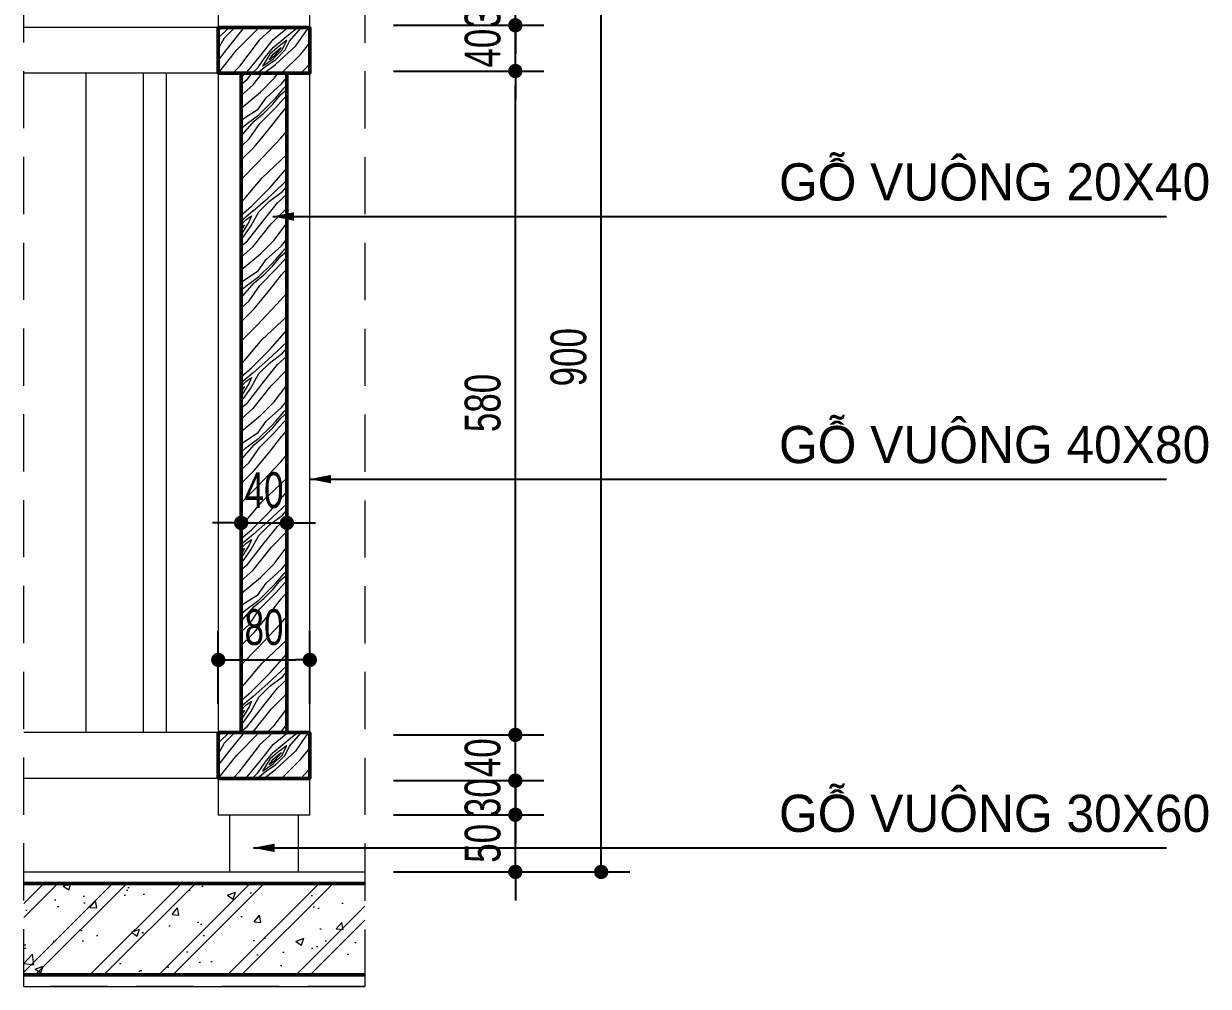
# Model space of a CAD drawing. Header units: inches. Extents: x 88947 to 296847, y 35049 to 161062.
# Drawn here: x 230457 to 232528, y 91542 to 93225 of the extents above; entities that cross this region are included whole.
import ezdxf

# ---------------------------------------------------------------- set-up
doc = ezdxf.new("R2010")
doc.units = ezdxf.units.IN
doc.header["$MEASUREMENT"] = 0
doc.header["$PDMODE"] = 1
doc.linetypes.add('DASHED', pattern=[0.75, 0.5, -0.25])
for name, color, linetype, lineweight in [('A-Dims', 145, 'Continuous', 25), ('DIM', 7, 'Continuous', 25), ('HACTH', 8, 'Continuous', 5), ('KHUNG 2', 144, 'Continuous', 18), ('netthay', 254, 'Continuous', 25), ('THAY', 3, 'Continuous', 18), ('TUONG', 4, 'Continuous', 50)]:
    doc.layers.add(name, color=color, linetype=linetype, lineweight=lineweight)
doc.layers.add('text', color=2, linetype='Continuous')
doc.styles.add('FRANKO', font='VFRANKO.TTF')
doc.styles.add('VNI-HELVE-CONDENSE', font='VNARIAL.TTF', dxfattribs={"width": 0.7})
doc.dimstyles.new('Copy of TL 50-25', dxfattribs={"dimscale": 50, "dimtxt": 1.25, "dimasz": 0.5, "dimexe": 1, "dimexo": 1, "dimgap": 0.5, "dimtad": 1, "dimdec": 0, "dimlfac": 0.5, "dimzin": 3, "dimdsep": 46, "dimtxsty": 'VNI-HELVE-CONDENSE', "dimblk": 'DOT', "dimcen": 2, "dimclrt": 7, "dimazin": 2, "dimtfac": 0.75, "dimtdec": 0, "dimtix": 1, "dimtmove": 2, "dimatfit": 2, "dimfxl": 1.5, "dimtolj": 1, "dimtzin": 0, "dimarcsym": 0})
doc.dimstyles.new('TAS-50', dxfattribs={"dimscale": 25, "dimtxt": 2.5, "dimasz": 0.7, "dimexe": 1.5, "dimexo": 1.5, "dimgap": 0.8, "dimtad": 1, "dimdec": 0, "dimzin": 3, "dimdsep": 46, "dimtxsty": 'VNI-HELVE-CONDENSE', "dimblk": 'TICK', "dimcen": 2.5, "dimclrt": 71, "dimazin": 2, "dimtfac": 0.75, "dimtdec": 0, "dimtix": 1, "dimtmove": 2, "dimatfit": 2, "dimldrblk": 'TICK123', "dimfxl": 1.5, "dimtolj": 1, "dimtzin": 0, "dimarcsym": 0})

# ---------------------------------------------------------------- blocks, each defined once
blk = doc.blocks.new('_Dot')
at = {"layer": 'netthay', "color": 0, "lineweight": -2}
blk.add_line((-0.5, 0), (-1, 0), dxfattribs=at)
at = {"layer": 'netthay', "color": 0, "const_width": 0.5}
blk.add_lwpolyline([(-0.25, 0, 1), (0.25, 0, 1)], format="xyb", close=True, dxfattribs=at)
blk = doc.blocks.new('*D4155')
at = {"layer": 'Defpoints', "color": 0}
for p in [(231053.7, 91841.8), (231316.6, 91841.8), (231053.7, 91741.8)]:
    blk.add_point(p, dxfattribs=at)
at = {"layer": 'DIM', "color": 0, "lineweight": -2}
for p, q in [((231316.6, 91866.8), (231316.6, 91891.8)), ((231103.7, 91841.8), (231366.6, 91841.8)), ((231316.6, 91741.8), (231316.6, 91841.8)), ((231103.7, 91741.8), (231366.6, 91741.8)), ((231316.6, 91716.8), (231316.6, 91691.8))]:
    blk.add_line(p, q, dxfattribs=at)
at = {"layer": 'DIM', "color": 0, "lineweight": -2, "xscale": 25, "yscale": 25, "zscale": 25}
for p, rotation in [((231316.6, 91841.8), 270), ((231316.6, 91741.8), 90)]:
    blk.add_blockref('_Dot', p, dxfattribs=dict(at, rotation=rotation))
at = {"layer": 'DIM', "color": 7, "insert": (231259.7, 91791.8), "char_height": 62.5, "attachment_point": 5, "rotation": 90, "style": 'VNI-HELVE-CONDENSE'}
blk.add_mtext('\\A1;50', dxfattribs=at)
blk = doc.blocks.new('*D4156')
at = {"layer": 'Defpoints', "color": 0}
for p in [(231053.7, 91901.4), (231316.6, 91901.4), (231053.7, 91841.8)]:
    blk.add_point(p, dxfattribs=at)
at = {"layer": 'DIM', "color": 0, "lineweight": -2}
for p, q in [((231316.6, 91926.4), (231316.6, 91951.4)), ((231103.7, 91901.4), (231366.6, 91901.4)), ((231316.6, 91841.8), (231316.6, 91901.4)), ((231103.7, 91841.8), (231366.6, 91841.8)), ((231316.6, 91816.8), (231316.6, 91791.8))]:
    blk.add_line(p, q, dxfattribs=at)
at = {"layer": 'DIM', "color": 0, "lineweight": -2, "xscale": 25, "yscale": 25, "zscale": 25}
for p, rotation in [((231316.6, 91901.4), 270), ((231316.6, 91841.8), 90)]:
    blk.add_blockref('_Dot', p, dxfattribs=dict(at, rotation=rotation))
at = {"layer": 'DIM', "color": 7, "insert": (231259.6, 91871.6), "char_height": 62.5, "attachment_point": 5, "rotation": 90, "style": 'VNI-HELVE-CONDENSE'}
blk.add_mtext('\\A1;30', dxfattribs=at)
blk = doc.blocks.new('*D4157')
at = {"layer": 'Defpoints', "color": 0}
for p in [(231053.7, 91981.4), (231316.6, 91981.4), (231053.7, 91901.4)]:
    blk.add_point(p, dxfattribs=at)
at = {"layer": 'DIM', "color": 0, "lineweight": -2}
for p, q in [((231316.6, 92006.4), (231316.6, 92031.4)), ((231103.7, 91981.4), (231366.6, 91981.4)), ((231316.6, 91901.4), (231316.6, 91981.4)), ((231103.7, 91901.4), (231366.6, 91901.4)), ((231316.6, 91876.4), (231316.6, 91851.4))]:
    blk.add_line(p, q, dxfattribs=at)
at = {"layer": 'DIM', "color": 0, "lineweight": -2, "xscale": 25, "yscale": 25, "zscale": 25}
for p, rotation in [((231316.6, 91981.4), 270), ((231316.6, 91901.4), 90)]:
    blk.add_blockref('_Dot', p, dxfattribs=dict(at, rotation=rotation))
at = {"layer": 'DIM', "color": 7, "insert": (231259.7, 91941.4), "char_height": 62.5, "attachment_point": 5, "rotation": 90, "style": 'VNI-HELVE-CONDENSE'}
blk.add_mtext('\\A1;40', dxfattribs=at)
blk = doc.blocks.new('*D4158')
at = {"layer": 'Defpoints', "color": 0}
for p in [(231053.7, 93141.9), (231316.6, 93141.9), (231053.7, 91981.4)]:
    blk.add_point(p, dxfattribs=at)
at = {"layer": 'DIM', "color": 0, "lineweight": -2}
for p, q in [((231103.7, 93141.9), (231366.6, 93141.9)), ((231316.6, 92006.4), (231316.6, 93116.9)), ((231103.7, 91981.4), (231366.6, 91981.4))]:
    blk.add_line(p, q, dxfattribs=at)
at = {"layer": 'DIM', "color": 0, "lineweight": -2, "xscale": 25, "yscale": 25, "zscale": 25}
for p, rotation in [((231316.6, 93141.9), 90), ((231316.6, 91981.4), 270)]:
    blk.add_blockref('_Dot', p, dxfattribs=dict(at, rotation=rotation))
at = {"layer": 'DIM', "color": 7, "insert": (231259.7, 92561.6), "char_height": 62.5, "attachment_point": 5, "rotation": 90, "style": 'VNI-HELVE-CONDENSE'}
blk.add_mtext('\\A1;580', dxfattribs=at)
blk = doc.blocks.new('*D4159')
at = {"layer": 'Defpoints', "color": 0}
for p in [(231053.7, 93221.9), (231316.6, 93221.9), (231053.7, 93141.9)]:
    blk.add_point(p, dxfattribs=at)
at = {"layer": 'DIM', "color": 0, "lineweight": -2}
for p, q in [((231316.6, 93246.9), (231316.6, 93271.9)), ((231103.7, 93221.9), (231366.6, 93221.9)), ((231316.6, 93141.9), (231316.6, 93221.9)), ((231103.7, 93141.9), (231366.6, 93141.9)), ((231316.6, 93116.9), (231316.6, 93091.9))]:
    blk.add_line(p, q, dxfattribs=at)
at = {"layer": 'DIM', "color": 0, "lineweight": -2, "xscale": 25, "yscale": 25, "zscale": 25}
for p, rotation in [((231316.6, 93221.9), 270), ((231316.6, 93141.9), 90)]:
    blk.add_blockref('_Dot', p, dxfattribs=dict(at, rotation=rotation))
at = {"layer": 'DIM', "color": 7, "insert": (231259.7, 93181.9), "char_height": 62.5, "attachment_point": 5, "rotation": 90, "style": 'VNI-HELVE-CONDENSE'}
blk.add_mtext('\\A1;40', dxfattribs=at)
blk = doc.blocks.new('*D4160')
at = {"layer": 'Defpoints', "color": 0}
for p in [(231053.7, 93281.4), (231316.6, 93281.4), (231053.7, 93221.9)]:
    blk.add_point(p, dxfattribs=at)
at = {"layer": 'DIM', "color": 0, "lineweight": -2}
for p, q in [((231316.6, 93306.4), (231316.6, 93331.4)), ((231103.7, 93281.4), (231366.6, 93281.4)), ((231316.6, 93221.9), (231316.6, 93281.4)), ((231103.7, 93221.9), (231366.6, 93221.9)), ((231316.6, 93196.9), (231316.6, 93171.9))]:
    blk.add_line(p, q, dxfattribs=at)
at = {"layer": 'DIM', "color": 0, "lineweight": -2, "xscale": 25, "yscale": 25, "zscale": 25}
for p, rotation in [((231316.6, 93281.4), 270), ((231316.6, 93221.9), 90)]:
    blk.add_blockref('_Dot', p, dxfattribs=dict(at, rotation=rotation))
at = {"layer": 'DIM', "color": 7, "insert": (231259.6, 93251.7), "char_height": 62.5, "attachment_point": 5, "rotation": 90, "style": 'VNI-HELVE-CONDENSE'}
blk.add_mtext('\\A1;30', dxfattribs=at)
blk = doc.blocks.new('*D4163')
at = {"layer": 'Defpoints', "color": 0}
for p in [(231203.7, 93541.4), (231466.6, 93541.4), (231203.7, 91741.8)]:
    blk.add_point(p, dxfattribs=at)
at = {"layer": 'DIM', "color": 0, "lineweight": -2}
for p, q in [((231253.7, 93541.4), (231516.6, 93541.4)), ((231466.6, 91766.8), (231466.6, 93516.4)), ((231253.7, 91741.8), (231516.6, 91741.8))]:
    blk.add_line(p, q, dxfattribs=at)
at = {"layer": 'DIM', "color": 0, "lineweight": -2, "xscale": 25, "yscale": 25, "zscale": 25}
for p, rotation in [((231466.6, 93541.4), 90), ((231466.6, 91741.8), 270)]:
    blk.add_blockref('_Dot', p, dxfattribs=dict(at, rotation=rotation))
at = {"layer": 'DIM', "color": 7, "insert": (231409.7, 92641.6), "char_height": 62.5, "attachment_point": 5, "rotation": 90, "style": 'VNI-HELVE-CONDENSE'}
blk.add_mtext('\\A1;900', dxfattribs=at)
blk = doc.blocks.new('TICK')
at = {"layer": 'A-Dims', "color": 1}
for p, q in [((0, 1.5), (0, -1.5)), ((-2, 0), (2, 0))]:
    blk.add_line(p, q, dxfattribs=at)
at = {"layer": 'A-Dims', "color": 1, "const_width": 0.788}
blk.add_lwpolyline([(-0.33, -0.35), (0.38, 0.38)], dxfattribs=at)
at = {"layer": 'A-Dims', "color": 1, "const_width": 0.394}
for points in [[(0.24, 0.52, -0.414214), (0.52, 0.52, -1)], [(0.52, 0.52, -0.414214), (0.52, 0.24, -1)], [(-0.47, -0.21, 0.414214), (-0.47, -0.49, 1)], [(-0.47, -0.49, 0.414214), (-0.19, -0.49, 1)]]:
    blk.add_lwpolyline(points, format="xyb", dxfattribs=at)
blk = doc.blocks.new('TICK123')
at = {"layer": 'A-Dims', "color": 1}
blk.add_lwpolyline([(0.05, 0, 0, 0.84, 0), (-2.11, 0, 8.4, 8.4, 0)], format="xyseb", dxfattribs=at)
blk = doc.blocks.new('*D4168')
at = {"layer": 'Defpoints', "color": 0}
for p in [(230957.4, 92112.5), (230797.4, 91985.4), (230957.4, 91985.4)]:
    blk.add_point(p, dxfattribs=at)
at = {"layer": 'DIM', "color": 0, "lineweight": -2}
for p, q in [((230797.4, 92035.4), (230797.4, 92162.5)), ((230957.4, 92035.4), (230957.4, 92162.5)), ((230822.4, 92112.5), (230932.4, 92112.5))]:
    blk.add_line(p, q, dxfattribs=at)
at = {"layer": 'DIM', "color": 0, "lineweight": -2, "xscale": 25, "yscale": 25, "zscale": 25, "rotation": 180}
blk.add_blockref('_Dot', (230797.4, 92112.5), dxfattribs=at)
at = {"layer": 'DIM', "color": 0, "lineweight": -2, "xscale": 25, "yscale": 25, "zscale": 25}
blk.add_blockref('_Dot', (230957.4, 92112.5), dxfattribs=at)
at = {"layer": 'DIM', "color": 7, "insert": (230877.4, 92169.4), "char_height": 62.5, "attachment_point": 5, "style": 'VNI-HELVE-CONDENSE'}
blk.add_mtext('\\A1;80', dxfattribs=at)
blk = doc.blocks.new('*D4169')
at = {"layer": 'Defpoints', "color": 0}
for p in [(230917.4, 92352), (230837.4, 92255), (230917.4, 92255)]:
    blk.add_point(p, dxfattribs=at)
at = {"layer": 'DIM', "color": 0, "lineweight": -2}
for p, q in [((230837.4, 92305), (230837.4, 92402)), ((230917.4, 92305), (230917.4, 92402)), ((230812.4, 92352), (230787.4, 92352)), ((230837.4, 92352), (230917.4, 92352)), ((230942.4, 92352), (230967.4, 92352))]:
    blk.add_line(p, q, dxfattribs=at)
at = {"layer": 'DIM', "color": 0, "lineweight": -2, "xscale": 25, "yscale": 25, "zscale": 25}
blk.add_blockref('_Dot', (230837.4, 92352), dxfattribs=at)
at = {"layer": 'DIM', "color": 0, "lineweight": -2, "xscale": 25, "yscale": 25, "zscale": 25, "rotation": 180}
blk.add_blockref('_Dot', (230917.4, 92352), dxfattribs=at)
at = {"layer": 'DIM', "color": 7, "insert": (230877.4, 92408.9), "char_height": 62.5, "attachment_point": 5, "style": 'VNI-HELVE-CONDENSE'}
blk.add_mtext('\\A1;40', dxfattribs=at)

msp = doc.modelspace()

# ---------------------------------------------------------------- hatches: boundary and pattern name
at = {"layer": 'HACTH'}
h = msp.add_hatch(dxfattribs=at)
h.set_pattern_fill('WOOD8', color=256, scale=200, angle=45, style=0, pattern_type=2)
h.set_pattern_definition([(34.695, (230732.363, 93290.659), (989.9489, 707.1076), [22.36, -2213.707]), (45, (230750.75, 93303.39), (3e-14, 282.84), [22, -178]), (63.435, (230766.304, 93318.943), (141.422, 424.264), [18.974, -613.48]), (217.875, (230774.79, 93335.914), (1131.3707, 848.5284), [16.125, -1596.327]), (219.8056, (230762.061, 93326.014), (1555.6343, 1272.793), [22.09, -2186.981]), (239.036, (230745.09, 93311.87), (-282.843, -565.685), [24.74, -799.882]), (54.462, (230743.676, 93301.973), (565.6858, 848.528), [12.166, -1204.387]), (38.66, (230750.747, 93311.872), (-1272.7923, -989.9492), [18.11, -1792.966]), (230.711, (230764.89, 93323.186), (-1131.3706, -1414.2137), [20.1, -1989.875]), (213.69, (230752.16, 93307.63), (707.1066, 424.2645), [10.198, -1009.606]), (39.8056, (230721.049, 93276.517), (-1555.6343, -1272.793), [22.09, -2186.981]), (33.69, (230738.02, 93290.66), (-707.1066, -424.2645), [20.396, -999.408]), (45, (230754.99, 93301.97), (3e-14, 282.84), [24, -176]), (65.556, (230771.96, 93318.943), (424.265, 989.9492), [17.088, -1691.713]), (48.814, (230779.032, 93334.5), (1838.4767, 2121.3211), [30.067, -2976.593]), (39.8056, (230798.83, 93357.127), (-1555.6343, -1272.793), [22.09, -2186.981]), (45, (230815.8, 93371.27), (3e-14, 282.84), [22, -178]), (50.1944, (230689.936, 93245.404), (1272.793, 1555.6343), [22.09, -2186.981]), (39.8056, (230704.078, 93262.375), (-1555.6343, -1272.793), [22.09, -2186.981]), (45, (230687.1, 93248.23), (3e-14, 282.84), [12, -188]), (50.1944, (230695.593, 93256.718), (1272.793, 1555.6343), [22.09, -2186.981]), (45, (230709.74, 93273.69), (3e-14, 282.84), [20, -180]), (55.305, (230723.877, 93287.83), (-707.1076, -989.9489), [22.36, -2213.707]), (50.1944, (230736.605, 93306.215), (1272.793, 1555.6343), [22.09, -2186.981]), (39.8056, (230750.747, 93323.186), (-1555.6343, -1272.793), [22.09, -2186.981]), (39.8056, (230767.718, 93337.328), (-1555.6343, -1272.793), [22.09, -2186.981]), (36.87, (230784.688, 93351.47), (-989.9494, -707.1068), [28.284, -1385.93]), (45, (230807.32, 93368.44), (3e-14, 282.84), [30, -170]), (32.471, (230886.512, 93277.93), (848.528, 565.6855), [18.439, -1825.47]), (39.29, (230902.068, 93287.83), (-1414.2137, -1131.3706), [20.1, -1989.875]), (53.13, (230886.512, 93277.93), (707.107, 989.9494), [14.142, -1400.071]), (54.462, (230894.997, 93289.245), (565.686, 848.528), [24.33, -1192.22]), (45, (230767.72, 93167.62), (3e-14, 282.84), [24, -176]), (35.538, (230784.69, 93184.593), (-848.528, -565.686), [12.166, -1204.387]), (246.801, (230794.588, 93191.664), (282.843, 565.6855), [10.77, -1066.263]), (237.995, (230790.345, 93181.765), (989.95, 1555.6347), [26.683, -2641.65]), (37.875, (230902.068, 93293.487), (-1131.3707, -848.5284), [16.125, -1596.327]), (52.125, (230902.068, 93293.487), (848.5284, 1131.3707), [16.125, -1596.327]), (45, (230770.55, 93164.8), (3e-14, 282.84), [16, -184]), (239.036, (230781.86, 93176.11), (-282.843, -565.685), [16.492, -808.13]), (41.6335, (230797.416, 93200.149), (-2404.1645, -2121.3187), [34.059, -3371.819]), (42.7094, (230822.872, 93222.777), (-3535.53332, -3252.6918), [50.04, -4953.9584]), (48.18, (230859.642, 93256.718), (2262.743, 2545.5832), [36.056, -3569.496]), (54.462, (230883.683, 93283.588), (565.686, 848.528), [36.497, -1180.056]), (55.305, (230780.446, 93154.894), (-707.1076, -989.9489), [22.36, -2213.707]), (60.945, (230793.174, 93173.28), (-424.264, -707.107), [29.12, -1426.902]), (45, (230807.32, 93198.74), (3e-14, 282.84), [26, -174]), (36.87, (230825.7, 93217.12), (-989.9494, -707.107), [28.284, -1385.93]), (48.576, (230848.328, 93234.09), (1979.9004, 2262.7405), [32.062, -3174.181]), (36.254, (230869.541, 93258.132), (1131.3713, 848.5275), [26.306, -2604.283]), (30.964, (230890.754, 93273.69), (-565.685, -282.843), [24.74, -799.882]), (45, (230911.97, 93286.42), (3e-14, 282.84), [14, -186]), (219.806, (230797.416, 93200.15), (1555.6343, 1272.793), [44.181, -2164.89]), (40.236, (230757.818, 93177.522), (-1697.0552, -1414.2149), [48.166, -2360.153]), (45, (230794.59, 93208.63), (3e-14, 282.84), [46, -154]), (49.086, (230827.115, 93241.161), (1697.0568, 1979.8985), [56.143, -2750.991]), (45, (230863.88, 93283.59), (3e-14, 282.84), [50, -150]), (52.125, (230787.517, 93147.823), (848.5284, 1131.3707), [48.374, -1564.078]), (51.34, (230817.215, 93186.007), (989.9492, 1272.7923), [36.222, -1774.855]), (42.5104, (230839.843, 93214.2914), (-3252.69365, -2969.8459), [46.043, -4558.302]), (38.48, (230873.784, 93245.404), (-4101.21923, -3252.69123), [70.4556, -6975.1104]), (48.013, (230695.593, 93239.747), (2404.16248, 2687.00635), [38.053, -3767.207]), (36.87, (230721.05, 93268.032), (-989.9494, -707.1068), [42.426, -1371.787]), (42.614, (230754.99, 93293.487), (-3394.1102, -3111.27235), [48.0416, -4756.123]), (55.6197, (230790.345, 93326.014), (-1272.79084, -1838.47855), [32.558, -3223.206]), (45, (230808.73, 93352.88), (3e-14, 282.84), [40, -160]), (41.82, (230678.622, 93256.718), (-2545.5832, -2262.74304), [36.056, -3569.496]), (51.009, (230705.492, 93280.76), (-1272.79227, -1555.6348), [38.21, -3782.785]), (51.71, (230729.534, 93310.458), (-1131.37186, -1414.21284), [34.234, -3389.214]), (39.2894, (230750.747, 93337.328), (-1414.2137, -1131.3706), [40.2, -1969.776]), (32.905, (230781.86, 93362.784), (-1555.6357, -989.94834), [28.636, -2834.929]), (54.462, (230805.9, 93378.34), (565.6858, 848.528), [24.33, -1192.221]), (48.814, (230705.492, 93229.848), (1838.4767, 2121.3211), [30.067, -2976.593]), (32.1957, (230725.2915, 93252.475), (-2262.74244, -1414.2122), [45.122, -4467.084]), (45, (230763.48, 93276.52), (3e-14, 282.84), [50, -150]), (50.4403, (230798.831, 93311.872), (-1414.21454, -1697.0554), [42.19, -4176.815]), (51.71, (230825.701, 93344.399), (-1131.37186, -1414.21284), [34.234, -3389.214]), (45, (230668.72, 93266.62), (3e-14, 282.84), [34, -166]), (53.13, (230692.765, 93290.66), (707.1068, 989.9494), [56.569, -1357.645]), (42.614, (230726.706, 93335.914), (-3394.11019, -3111.27235), [48.0416, -4756.123]), (39.4725, (230762.061, 93368.441), (3252.68937, 2687.00808), [62.2896, -6166.675]), (51.843, (230797.416, 93137.924), (-2121.31912, -2687.0068), [50.359, -4985.5126]), (45, (230828.53, 93177.52), (3e-14, 282.84), [56, -144]), (41.348, (230868.127, 93217.12), (-4666.9031, -4101.22126), [94.191, -9324.938]), (45, (230747.92, 93187.42), (3e-14, 282.84), [48, -152]), (49.764, (230781.86, 93221.363), (1414.2149, 1697.0552), [48.166, -2360.153]), (43.1524, (230812.973, 93258.132), (-4384.0613, -4101.2202), [62.032, -6141.193]), (42.2737, (230858.228, 93300.558), (-2969.84796, -2687.00637), [42.048, -4162.712]), (39.806, (230725.291, 93210.049), (-1555.6343, -1272.793), [44.181, -2164.89]), (45, (230759.23, 93238.33), (3e-14, 282.84), [64, -136]), (46.9092, (230804.4874, 93283.588), (3959.7944, 4242.64398), [60.0334, -5943.299]), (48.576, (230845.5, 93327.429), (1979.9004, 2262.7405), [32.062, -3174.181])])
h.paths.add_polyline_path([(230957.4, 93137.9), (230957.4, 93217.9), (230797.4, 93217.9), (230797.4, 93137.9)])
h = msp.add_hatch(dxfattribs=at)
h.set_pattern_fill('WOOD8', color=256, scale=200, angle=45, style=0, pattern_type=2)
h.set_pattern_definition([(34.6952, (230792.363, 92138.089), (989.9489, 707.10764), [22.36, -2213.707]), (45, (230810.75, 92150.82), (3e-14, 282.843), [22, -178]), (63.435, (230826.304, 92166.37), (141.4216, 424.264), [18.974, -613.482]), (217.875, (230834.79, 92183.343), (1131.37066, 848.52843), [16.125, -1596.327]), (219.8056, (230822.061, 92173.444), (1555.63434, 1272.79298), [22.091, -2186.981]), (239.036, (230805.09, 92159.3), (-282.843, -565.6852), [24.739, -799.882]), (54.4623, (230803.676, 92149.402), (565.6858, 848.528), [12.166, -1204.387]), (38.6598, (230810.747, 92159.302), (-1272.79234, -989.9492), [18.111, -1792.966]), (230.7106, (230824.89, 92170.616), (-1131.3706, -1414.21367), [20.1, -1989.875]), (213.69, (230812.16, 92155.06), (707.1066, 424.2645), [10.198, -1009.606]), (39.8056, (230781.049, 92123.947), (-1555.63434, -1272.79298), [22.091, -2186.981]), (33.69, (230798.02, 92138.09), (-707.1066, -424.2645), [20.396, -999.408]), (45, (230814.99, 92149.4), (3e-14, 282.843), [24, -176]), (65.556, (230831.96, 92166.373), (424.2649, 989.9492), [17.088, -1691.713]), (48.8141, (230839.032, 92181.929), (1838.47667, 2121.32112), [30.067, -2976.593]), (39.8056, (230858.83, 92204.557), (-1555.63434, -1272.79298), [22.091, -2186.981]), (45, (230875.8, 92218.7), (3e-14, 282.843), [22, -178]), (50.1944, (230749.936, 92092.834), (1272.79298, 1555.63434), [22.091, -2186.981]), (39.8056, (230764.078, 92109.804), (-1555.63434, -1272.79298), [22.091, -2186.981]), (45, (230747.1, 92095.66), (3e-14, 282.843), [12, -188]), (50.1944, (230755.593, 92104.148), (1272.79298, 1555.63434), [22.091, -2186.981]), (45, (230769.74, 92121.12), (3e-14, 282.843), [20, -180]), (55.3048, (230783.877, 92135.26), (-707.10764, -989.9489), [22.36, -2213.707]), (50.1944, (230796.605, 92153.645), (1272.79298, 1555.63434), [22.091, -2186.981]), (39.8056, (230810.747, 92170.616), (-1555.63434, -1272.79298), [22.091, -2186.981]), (39.8056, (230827.718, 92184.758), (-1555.63434, -1272.79298), [22.091, -2186.981]), (36.87, (230844.688, 92198.9), (-989.9494, -707.1068), [28.284, -1385.93]), (45, (230867.32, 92215.87), (3e-14, 282.843), [30, -170]), (32.4712, (230946.512, 92125.36), (848.52813, 565.68553), [18.439, -1825.47]), (39.2894, (230962.068, 92135.26), (-1414.21367, -1131.3706), [20.1, -1989.875]), (53.13, (230946.512, 92125.36), (707.10684, 989.9494), [14.142, -1400.071]), (54.4623, (230954.997, 92136.674), (565.6858, 848.528), [24.331, -1192.221]), (45, (230827.72, 92015.05), (3e-14, 282.843), [24, -176]), (35.5377, (230844.69, 92032.023), (-848.528, -565.6858), [12.166, -1204.387]), (246.8014, (230854.588, 92039.094), (282.8428, 565.6855), [10.77, -1066.263]), (237.9946, (230850.345, 92029.194), (989.94994, 1555.63468), [26.683, -2641.649]), (37.875, (230962.068, 92140.917), (-1131.37066, -848.52843), [16.125, -1596.327]), (52.125, (230962.068, 92140.917), (848.52843, 1131.37066), [16.125, -1596.327]), (45, (230830.55, 92012.22), (3e-14, 282.843), [16, -184]), (239.036, (230841.86, 92023.537), (-282.843, -565.6852), [16.492, -808.129]), (41.6335, (230857.416, 92047.579), (-2404.16451, -2121.3187), [34.059, -3371.819]), (42.7094, (230882.872, 92070.2064), (-3535.533324, -3252.69181), [50.04, -4953.9584]), (48.1798, (230919.642, 92104.148), (2262.74304, 2545.58322), [36.056, -3569.496]), (54.4623, (230943.683, 92131.018), (565.6858, 848.528), [36.497, -1180.056]), (55.3048, (230840.446, 92002.324), (-707.10764, -989.9489), [22.361, -2213.707]), (60.9454, (230853.174, 92020.71), (-424.2641, -707.1068), [29.12, -1426.902]), (45, (230867.32, 92046.16), (3e-14, 282.843), [26, -174]), (36.87, (230885.7, 92064.55), (-989.9494, -707.10684), [28.284, -1385.93]), (48.5763, (230908.328, 92081.52), (1979.90039, 2262.74048), [32.062, -3174.181]), (36.2538, (230929.541, 92105.562), (1131.37135, 848.52745), [26.306, -2604.283]), (30.964, (230950.754, 92121.12), (-565.6852, -282.843), [24.739, -799.882]), (45, (230971.97, 92133.85), (3e-14, 282.843), [14, -186]), (219.8056, (230857.416, 92047.579), (1555.63434, 1272.79298), [44.181, -2164.891]), (40.2364, (230817.818, 92024.952), (-1697.0552, -1414.2149), [48.166, -2360.153]), (45, (230854.59, 92056.06), (3e-14, 282.843), [46, -154]), (49.0856, (230887.115, 92088.591), (1697.05684, 1979.89846), [56.143, -2750.991]), (45, (230923.88, 92131.02), (3e-14, 282.843), [50, -150]), (52.125, (230847.517, 91995.253), (848.52843, 1131.37066), [48.374, -1564.078]), (51.3402, (230877.215, 92033.437), (989.9492, 1272.79234), [36.222, -1774.855]), (42.5104, (230899.843, 92061.721), (-3252.693646, -2969.84588), [46.0434, -4558.3024]), (38.4802, (230933.784, 92092.834), (-4101.219234, -3252.69123), [70.4556, -6975.1104]), (48.0128, (230755.593, 92087.177), (2404.16248, 2687.00635), [38.053, -3767.207]), (36.87, (230781.05, 92115.46), (-989.9494, -707.10684), [42.426, -1371.787]), (42.6141, (230814.99, 92140.917), (-3394.11019, -3111.27235), [48.0416, -4756.123]), (55.6197, (230850.345, 92173.444), (-1272.79084, -1838.47855), [32.558, -3223.206]), (45, (230868.73, 92200.31), (3e-14, 282.843), [40, -160]), (41.8202, (230738.622, 92104.148), (-2545.58322, -2262.74304), [36.056, -3569.496]), (51.009, (230765.492, 92128.189), (-1272.79227, -1555.63479), [38.21, -3782.785]), (51.7098, (230789.534, 92157.888), (-1131.37186, -1414.21284), [34.234, -3389.214]), (39.2894, (230810.747, 92184.758), (-1414.21367, -1131.3706), [40.2, -1969.776]), (32.9052, (230841.86, 92210.214), (-1555.63567, -989.94834), [28.636, -2834.929]), (54.4623, (230865.9, 92225.77), (565.6858, 848.528), [24.331, -1192.221]), (48.8141, (230765.492, 92077.277), (1838.47667, 2121.32112), [30.067, -2976.593]), (32.1957, (230785.2915, 92099.905), (-2262.74244, -1414.21221), [45.122, -4467.0836]), (45, (230823.48, 92123.95), (3e-14, 282.843), [50, -150]), (50.4403, (230858.831, 92159.302), (-1414.21454, -1697.05538), [42.19, -4176.8146]), (51.7098, (230885.701, 92191.829), (-1131.37186, -1414.21284), [34.234, -3389.214]), (45, (230728.72, 92114.05), (3e-14, 282.843), [34, -166]), (53.13, (230752.765, 92138.09), (707.10684, 989.9494), [56.569, -1357.645]), (42.6141, (230786.706, 92183.3435), (-3394.11019, -3111.27235), [48.0416, -4756.123]), (39.4725, (230822.061, 92215.8704), (3252.68937, 2687.00808), [62.2896, -6166.675]), (51.8428, (230857.416, 91985.3536), (-2121.319123, -2687.00681), [50.359, -4985.5126]), (45, (230888.53, 92024.95), (3e-14, 282.843), [56, -144]), (41.3478, (230928.127, 92064.5496), (-4666.903093, -4101.22126), [94.1912, -9324.9382]), (45, (230807.92, 92034.85), (3e-14, 282.843), [48, -152]), (49.7636, (230841.86, 92068.792), (1414.2149, 1697.0552), [48.166, -2360.153]), (43.1524, (230872.973, 92105.562), (-4384.06131, -4101.220197), [62.032, -6141.193]), (42.2737, (230918.228, 92147.988), (-2969.84796, -2687.00637), [42.0476, -4162.7116]), (39.8056, (230785.291, 92057.478), (-1555.63434, -1272.79298), [44.181, -2164.891]), (45, (230819.23, 92085.76), (3e-14, 282.843), [64, -136]), (46.9092, (230864.4874, 92131.0176), (3959.79441, 4242.64398), [60.0334, -5943.299]), (48.5763, (230905.5, 92174.858), (1979.9004, 2262.74048), [32.062, -3174.181])])
h.paths.add_polyline_path([(230917.4, 93137.9), (230837.4, 93137.9), (230837.4, 91985.4), (230917.4, 91985.4)])
h = msp.add_hatch(dxfattribs=at)
h.set_pattern_fill('WOOD8', color=256, scale=200, angle=45, style=0, pattern_type=2)
h.set_pattern_definition([(34.695, (230732.363, 92058.089), (989.9489, 707.1076), [22.36, -2213.707]), (45, (230750.75, 92070.82), (3e-14, 282.84), [22, -178]), (63.435, (230766.304, 92086.37), (141.422, 424.264), [18.974, -613.48]), (217.875, (230774.79, 92103.343), (1131.3707, 848.5284), [16.125, -1596.327]), (219.8056, (230762.061, 92093.444), (1555.6343, 1272.793), [22.09, -2186.981]), (239.036, (230745.09, 92079.3), (-282.843, -565.685), [24.74, -799.882]), (54.462, (230743.676, 92069.402), (565.6858, 848.528), [12.166, -1204.387]), (38.66, (230750.747, 92079.302), (-1272.7923, -989.9492), [18.11, -1792.966]), (230.711, (230764.89, 92090.616), (-1131.3706, -1414.2137), [20.1, -1989.875]), (213.69, (230752.16, 92075.06), (707.1066, 424.2645), [10.198, -1009.606]), (39.8056, (230721.049, 92043.947), (-1555.6343, -1272.793), [22.09, -2186.981]), (33.69, (230738.02, 92058.09), (-707.1066, -424.2645), [20.396, -999.408]), (45, (230754.99, 92069.4), (3e-14, 282.84), [24, -176]), (65.556, (230771.96, 92086.373), (424.265, 989.9492), [17.088, -1691.713]), (48.814, (230779.032, 92101.929), (1838.4767, 2121.3211), [30.067, -2976.593]), (39.8056, (230798.83, 92124.557), (-1555.6343, -1272.793), [22.09, -2186.981]), (45, (230815.8, 92138.7), (3e-14, 282.84), [22, -178]), (50.1944, (230689.936, 92012.834), (1272.793, 1555.6343), [22.09, -2186.981]), (39.8056, (230704.078, 92029.804), (-1555.6343, -1272.793), [22.09, -2186.981]), (45, (230687.1, 92015.66), (3e-14, 282.84), [12, -188]), (50.1944, (230695.593, 92024.148), (1272.793, 1555.6343), [22.09, -2186.981]), (45, (230709.74, 92041.12), (3e-14, 282.84), [20, -180]), (55.305, (230723.877, 92055.26), (-707.1076, -989.9489), [22.36, -2213.707]), (50.1944, (230736.605, 92073.645), (1272.793, 1555.6343), [22.09, -2186.981]), (39.8056, (230750.747, 92090.616), (-1555.6343, -1272.793), [22.09, -2186.981]), (39.8056, (230767.718, 92104.758), (-1555.6343, -1272.793), [22.09, -2186.981]), (36.87, (230784.688, 92118.9), (-989.9494, -707.1068), [28.284, -1385.93]), (45, (230807.32, 92135.87), (3e-14, 282.84), [30, -170]), (32.471, (230886.512, 92045.36), (848.528, 565.6855), [18.439, -1825.47]), (39.29, (230902.068, 92055.26), (-1414.2137, -1131.3706), [20.1, -1989.875]), (53.13, (230886.512, 92045.36), (707.107, 989.9494), [14.142, -1400.071]), (54.462, (230894.997, 92056.674), (565.686, 848.528), [24.33, -1192.22]), (45, (230767.72, 91935.05), (3e-14, 282.84), [24, -176]), (35.538, (230784.69, 91952.023), (-848.528, -565.686), [12.166, -1204.387]), (246.801, (230794.588, 91959.094), (282.843, 565.6855), [10.77, -1066.263]), (237.995, (230790.345, 91949.194), (989.95, 1555.6347), [26.683, -2641.65]), (37.875, (230902.068, 92060.917), (-1131.3707, -848.5284), [16.125, -1596.327]), (52.125, (230902.068, 92060.917), (848.5284, 1131.3707), [16.125, -1596.327]), (45, (230770.55, 91932.22), (3e-14, 282.84), [16, -184]), (239.036, (230781.86, 91943.537), (-282.843, -565.685), [16.492, -808.13]), (41.6335, (230797.416, 91967.579), (-2404.1645, -2121.3187), [34.059, -3371.819]), (42.7094, (230822.872, 91990.2064), (-3535.53332, -3252.6918), [50.04, -4953.9584]), (48.18, (230859.642, 92024.148), (2262.743, 2545.5832), [36.056, -3569.496]), (54.462, (230883.683, 92051.018), (565.686, 848.528), [36.497, -1180.056]), (55.305, (230780.446, 91922.324), (-707.1076, -989.9489), [22.36, -2213.707]), (60.945, (230793.174, 91940.71), (-424.264, -707.107), [29.12, -1426.902]), (45, (230807.32, 91966.16), (3e-14, 282.84), [26, -174]), (36.87, (230825.7, 91984.55), (-989.9494, -707.107), [28.284, -1385.93]), (48.576, (230848.328, 92001.52), (1979.9004, 2262.7405), [32.062, -3174.181]), (36.254, (230869.541, 92025.562), (1131.3713, 848.5275), [26.306, -2604.283]), (30.964, (230890.754, 92041.12), (-565.685, -282.843), [24.74, -799.882]), (45, (230911.97, 92053.85), (3e-14, 282.84), [14, -186]), (219.806, (230797.416, 91967.579), (1555.6343, 1272.793), [44.181, -2164.89]), (40.236, (230757.818, 91944.952), (-1697.0552, -1414.2149), [48.166, -2360.153]), (45, (230794.59, 91976.06), (3e-14, 282.84), [46, -154]), (49.086, (230827.115, 92008.591), (1697.0568, 1979.8985), [56.143, -2750.991]), (45, (230863.88, 92051.02), (3e-14, 282.84), [50, -150]), (52.125, (230787.517, 91915.253), (848.5284, 1131.3707), [48.374, -1564.078]), (51.34, (230817.215, 91953.437), (989.9492, 1272.7923), [36.222, -1774.855]), (42.5104, (230839.843, 91981.721), (-3252.69365, -2969.8459), [46.043, -4558.302]), (38.48, (230873.784, 92012.834), (-4101.21923, -3252.69123), [70.4556, -6975.1104]), (48.013, (230695.593, 92007.177), (2404.16248, 2687.00635), [38.053, -3767.207]), (36.87, (230721.05, 92035.46), (-989.9494, -707.1068), [42.426, -1371.787]), (42.614, (230754.99, 92060.917), (-3394.1102, -3111.27235), [48.0416, -4756.123]), (55.6197, (230790.345, 92093.444), (-1272.79084, -1838.47855), [32.558, -3223.206]), (45, (230808.73, 92120.31), (3e-14, 282.84), [40, -160]), (41.82, (230678.622, 92024.148), (-2545.5832, -2262.74304), [36.056, -3569.496]), (51.009, (230705.492, 92048.189), (-1272.79227, -1555.6348), [38.21, -3782.785]), (51.71, (230729.534, 92077.888), (-1131.37186, -1414.21284), [34.234, -3389.214]), (39.2894, (230750.747, 92104.758), (-1414.2137, -1131.3706), [40.2, -1969.776]), (32.905, (230781.86, 92130.214), (-1555.6357, -989.94834), [28.636, -2834.929]), (54.462, (230805.9, 92145.77), (565.6858, 848.528), [24.33, -1192.221]), (48.814, (230705.492, 91997.277), (1838.4767, 2121.3211), [30.067, -2976.593]), (32.1957, (230725.2915, 92019.905), (-2262.74244, -1414.2122), [45.122, -4467.084]), (45, (230763.48, 92043.95), (3e-14, 282.84), [50, -150]), (50.4403, (230798.831, 92079.302), (-1414.21454, -1697.0554), [42.19, -4176.815]), (51.71, (230825.701, 92111.829), (-1131.37186, -1414.21284), [34.234, -3389.214]), (45, (230668.72, 92034.05), (3e-14, 282.84), [34, -166]), (53.13, (230692.765, 92058.09), (707.1068, 989.9494), [56.569, -1357.645]), (42.614, (230726.706, 92103.3435), (-3394.11019, -3111.27235), [48.0416, -4756.123]), (39.4725, (230762.061, 92135.8704), (3252.68937, 2687.00808), [62.2896, -6166.675]), (51.843, (230797.416, 91905.3536), (-2121.31912, -2687.0068), [50.359, -4985.5126]), (45, (230828.53, 91944.95), (3e-14, 282.84), [56, -144]), (41.348, (230868.127, 91984.5496), (-4666.9031, -4101.22126), [94.191, -9324.938]), (45, (230747.92, 91954.85), (3e-14, 282.84), [48, -152]), (49.764, (230781.86, 91988.792), (1414.2149, 1697.0552), [48.166, -2360.153]), (43.1524, (230812.973, 92025.562), (-4384.0613, -4101.2202), [62.032, -6141.193]), (42.2737, (230858.228, 92067.988), (-2969.84796, -2687.00637), [42.048, -4162.712]), (39.806, (230725.291, 91977.478), (-1555.6343, -1272.793), [44.181, -2164.89]), (45, (230759.23, 92005.76), (3e-14, 282.84), [64, -136]), (46.9092, (230804.4874, 92051.0176), (3959.7944, 4242.64398), [60.0334, -5943.299]), (48.576, (230845.5, 92094.858), (1979.9004, 2262.7405), [32.062, -3174.181])])
h.paths.add_polyline_path([(230957.4, 91985.4), (230797.4, 91985.4), (230797.4, 91905.4), (230957.4, 91905.4)])
h = msp.add_hatch(dxfattribs=at)
h.set_pattern_fill('CHAU-01', color=256, scale=20, style=0, pattern_type=2)
h.set_pattern_definition([(50, (230457.42, 91541.83), (143.452, -12.55), [15, -165]), (355, (230457.42, 91541.83), (-27.75, 150.44), [12, -132]), (100.451, (230469.37, 91540.78), (115.702, 137.888), [12.748, -140.228]), (46.184, (230457.42, 91581.83), (213.45, -33.104), [22.5, -247.5]), (96.636, (230475.2, 91579.07), (186.93, 194.82), [19.12, -210.34]), (351.184, (230457.42, 91581.83), (186.93, 194.82), [18, -198]), (21, (230477.42, 91571.83), (119.381, -80.524), [15, -165]), (326, (230477.42, 91571.83), (48.663, 145.03), [12, -132]), (71.451, (230487.36, 91565.12), (168.045, 64.506), [12.748, -140.228]), (37.5, (230457.416, 91541.83), (2.432, 66.5788), [0, -130.4, 0, -134, 0, -132.5]), (7.5, (230457.416, 91541.83), (52.614, 78.882), [0, -76.4, 0, -127.4, 0, -50.5]), (327.5, (230412.816, 91541.83), (106.7645, -4.511), [0, -50, 0, -156, 0, -207]), (317.5, (230392.82, 91541.83), (116.637, 20.021), [0, -65, 0, -103.6, 0, -147]), (45, (230457.42, 91541.83), (-60.104, 60.104), []), (45, (230457.42, 91566.33), (-60.104, 60.104), [])])
h.paths.add_polyline_path([(231053.7, 91561.8), (231053.7, 91721.8), (230457.4, 91721.8), (230457.4, 91561.8)])

# ---------------------------------------------------------------- linework, layer by layer
at = {"layer": 'KHUNG 2', "linetype": 'DASHED', "ltscale": 200}
msp.add_lwpolyline([(230457.4, 93741.4), (231053.7, 93741.4), (231053.7, 91541.8), (230457.4, 91541.8)], close=True, dxfattribs=at)
at = {"layer": 'THAY'}
for points in [[(230797.4, 93281.4), (230797.4, 91841.8), (230957.4, 91841.8), (230957.4, 93281.4)], [(230797.4, 93217.9), (230457.4, 93217.9)], [(230797.4, 93137.9), (230457.4, 93137.9)], [(230566.3, 91985.4), (230566.3, 93137.9)], [(230666.3, 93137.9), (230666.3, 91985.4)], [(230706.3, 93137.9), (230706.3, 91985.4)], [(230797.4, 91985.4), (230457.4, 91985.4)], [(230797.4, 91905.4), (230457.4, 91905.4)], [(230817.4, 91741.8), (230817.4, 91841.8)], [(230937.4, 91741.8), (230937.4, 91841.8)], [(230457.4, 91741.8), (231053.7, 91741.8)], [(230457.4, 91541.8), (231053.7, 91541.8)]]:
    msp.add_lwpolyline(points, dxfattribs=at)
at = {"layer": 'TUONG'}
for points in [[(230797.4, 93217.9), (230957.4, 93217.9), (230957.4, 93137.9), (230797.4, 93137.9)], [(230797.4, 91985.4), (230957.4, 91985.4), (230957.4, 91905.4), (230797.4, 91905.4)]]:
    msp.add_lwpolyline(points, close=True, dxfattribs=at)
for points in [[(230837.4, 93137.9), (230837.4, 91985.4)], [(230917.4, 93137.9), (230917.4, 91985.4)], [(230457.4, 91721.8), (231053.7, 91721.8)], [(230457.4, 91561.8), (231053.7, 91561.8)]]:
    msp.add_lwpolyline(points, dxfattribs=at)

# ---------------------------------------------------------------- texts
at = {"layer": 'text', "style": 'FRANKO'}
for s, p in [('GOÃ VUOÂNG 20X40', (231777.3, 92915.6)), ('GOÃ VUOÂNG 40X80', (231777.3, 92456.4)), ('GOÃ VUOÂNG 30X60', (231777.3, 91811.8))]:
    msp.add_text(s, height=65, dxfattribs=at).set_placement(p)

# ---------------------------------------------------------------- dimensions: what is measured, and where the dimension line sits
at = {"layer": 'DIM'}
for base, p1, p2, picture, middle in [((231466.6, 93541.4), (231203.7, 91741.8), (231203.7, 93541.4), '*D4163', (231409.7, 92641.6)), ((231316.6, 93281.4), (231053.7, 93221.9), (231053.7, 93281.4), '*D4160', (231259.6, 93251.7)), ((231316.6, 93221.9), (231053.7, 93141.9), (231053.7, 93221.9), '*D4159', (231259.7, 93181.9)), ((231316.6, 93141.9), (231053.7, 91981.4), (231053.7, 93141.9), '*D4158', (231259.7, 92561.6)), ((231316.6, 91981.4), (231053.7, 91901.4), (231053.7, 91981.4), '*D4157', (231259.7, 91941.4)), ((231316.6, 91901.4), (231053.7, 91841.8), (231053.7, 91901.4), '*D4156', (231259.6, 91871.6)), ((231316.6, 91841.8), (231053.7, 91741.8), (231053.7, 91841.8), '*D4155', (231259.7, 91791.8))]:
    dim = msp.add_linear_dim(base=base, p1=p1, p2=p2, angle=90, dimstyle='Copy of TL 50-25', dxfattribs=at)
    dim.commit()
    dim.dimension.update_dxf_attribs({"geometry": picture, "text_midpoint": middle})
for base, p1, p2, picture, middle in [((230917.4, 92352), (230837.4, 92255), (230917.4, 92255), '*D4169', (230877.4, 92408.9)), ((230957.4, 92112.5), (230797.4, 91985.4), (230957.4, 91985.4), '*D4168', (230877.4, 92169.4))]:
    dim = msp.add_linear_dim(base=base, p1=p1, p2=p2, dimstyle='Copy of TL 50-25', dxfattribs=at)
    dim.commit()
    dim.dimension.update_dxf_attribs({"geometry": picture, "text_midpoint": middle})

# ---------------------------------------------------------------- leaders
at = {"layer": 'HACTH'}
for points in [[(230892.6, 92887.7), (232454.6, 92887.7)], [(230957.4, 92428.5), (232454.6, 92428.5)], [(230858.9, 91783.9), (232454.6, 91783.9)]]:
    msp.add_leader(points, dimstyle='TAS-50', override={"dimtad": 0}, dxfattribs=at)

doc.saveas('drawing.dxf')
